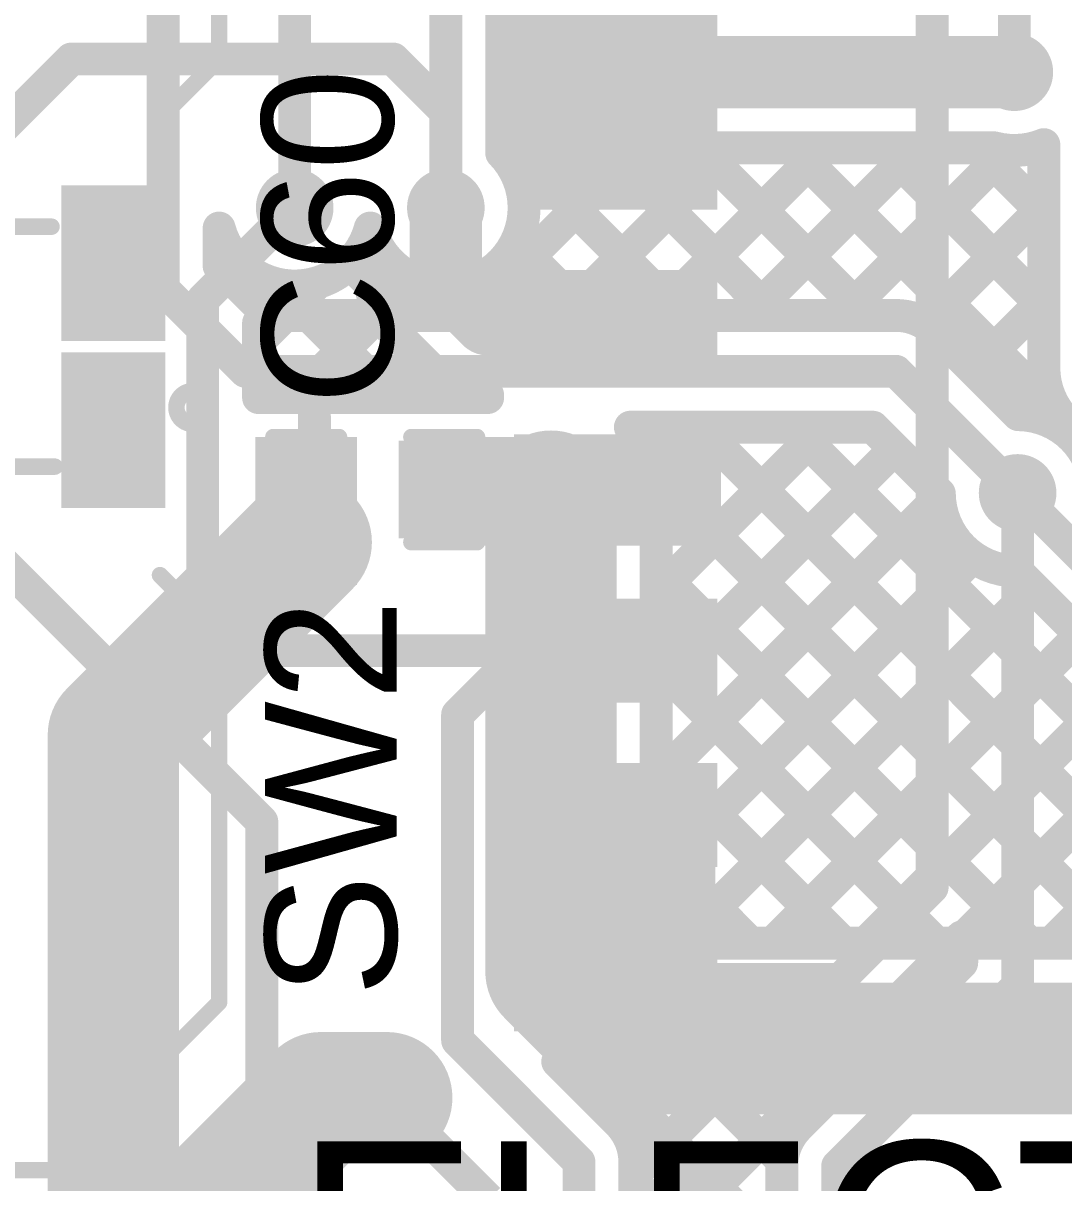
# Model space of a CAD drawing. Header units: millimetres. Extents: x -0.14 to 1.19, y -0.12 to 0.99.
# Drawn here: x 0.1604 to 0.4771, y 0.2721 to 0.6249 of the extents above; entities that cross this region are included whole.
import ezdxf

# ---------------------------------------------------------------- set-up
doc = ezdxf.new("R2010")
doc.units = ezdxf.units.MM
doc.header["$MEASUREMENT"] = 0
for name, color, linetype in [('BottomLayer', 5, 'Continuous'), ('TopLayer', 1, 'Continuous'), ('TopOverlay', 2, 'Continuous'), ('TopPaste', 8, 'Continuous'), ('TopSolder', 216, 'Continuous'), ('ViaHoleLayer', 16, 'Continuous')]:
    doc.layers.add(name, color=color, linetype=linetype)
doc.styles.add('Arial', font='', dxfattribs={"height": 0.2})
doc.styles.get('Arial').set_extended_font_data('Arial')

# ---------------------------------------------------------------- blocks, each defined once
blk = doc.blocks.new('TC_0522C_1_7_260G_2')
at = {"layer": 'TopLayer'}
for points in [[(-0.1378, 0.08465), (-0.09843, 0.08465), (-0.09843, 0.06102), (-0.1378, 0.06102)], [(0.09843, 0.08465), (0.1378, 0.08465), (0.1378, 0.06102), (0.09843, 0.06102)], [(-0.1378, -0.06102), (-0.09843, -0.06102), (-0.09843, -0.08465), (-0.1378, -0.08465)], [(0.09843, -0.06102), (0.1378, -0.06102), (0.1378, -0.08465), (0.09843, -0.08465)]]:
    blk.add_hatch(color=1, dxfattribs=at).paths.add_polyline_path(points)
at = {"layer": 'TopPaste'}
for points in [[(-0.1378, 0.08465), (-0.09843, 0.08465), (-0.09843, 0.06102), (-0.1378, 0.06102)], [(0.09843, 0.08465), (0.1378, 0.08465), (0.1378, 0.06102), (0.09843, 0.06102)], [(-0.1378, -0.06102), (-0.09843, -0.06102), (-0.09843, -0.08465), (-0.1378, -0.08465)], [(0.09843, -0.06102), (0.1378, -0.06102), (0.1378, -0.08465), (0.09843, -0.08465)]]:
    blk.add_hatch(color=8, dxfattribs=at).paths.add_polyline_path(points)
at = {"layer": 'TopSolder'}
for points in [[(-0.1418, 0.08865), (-0.09443, 0.08865), (-0.09443, 0.05702), (-0.1418, 0.05702)], [(0.09443, 0.08865), (0.1418, 0.08865), (0.1418, 0.05702), (0.09443, 0.05702)], [(-0.1418, -0.05702), (-0.09443, -0.05702), (-0.09443, -0.08865), (-0.1418, -0.08865)], [(0.09443, -0.05702), (0.1418, -0.05702), (0.1418, -0.08865), (0.09443, -0.08865)]]:
    blk.add_hatch(color=216, dxfattribs=at).paths.add_polyline_path(points)
at = {"layer": 'TopOverlay', "const_width": 0.005}
for points in [[(-0.056, 0.105), (-0.074, 0.087)], [(-0.056, 0.105), (0.056, 0.105)], [(0.056, 0.105), (0.074, 0.087)], [(-0.107, 0.055), (-0.107, -0.054)], [(0.107, 0.056), (0.107, -0.054)], [(-0.074, -0.087), (-0.056, -0.105)], [(0.074, -0.087), (0.056, -0.105)], [(-0.056, -0.105), (0.056, -0.105)]]:
    blk.add_lwpolyline(points, dxfattribs=at)
at = {"layer": 'TopOverlay'}
for points, const_width in [([(-0.05725, 0.105, 1), (-0.05475, 0.105, 1)], 0.0025), ([(-0.05725, 0.105, 1), (-0.05475, 0.105, 1)], 0.0025), ([(0.05475, 0.105, 1), (0.05725, 0.105, 1)], 0.0025), ([(0.05475, 0.105, 1), (0.05725, 0.105, 1)], 0.0025), ([(-0.12, 0.097, 1), (-0.13, 0.097, 1)], 0.005), ([(-0.13125, 0.097, 1), (-0.12875, 0.097, 1)], 0.0025), ([(-0.12125, 0.097, 1), (-0.11875, 0.097, 1)], 0.0025), ([(-0.07525, 0.087, 1), (-0.07275, 0.087, 1)], 0.0025), ([(0.07275, 0.087, 1), (0.07525, 0.087, 1)], 0.0025), ([(-0.10825, 0.055, 1), (-0.10575, 0.055, 1)], 0.0025), ([(0.10575, 0.056, 1), (0.10825, 0.056, 1)], 0.0025), ([(-0.10825, -0.054, 1), (-0.10575, -0.054, 1)], 0.0025), ([(0.10575, -0.054, 1), (0.10825, -0.054, 1)], 0.0025), ([(-0.07525, -0.087, 1), (-0.07275, -0.087, 1)], 0.0025), ([(0.07275, -0.087, 1), (0.07525, -0.087, 1)], 0.0025), ([(-0.05725, -0.105, 1), (-0.05475, -0.105, 1)], 0.0025), ([(-0.05725, -0.105, 1), (-0.05475, -0.105, 1)], 0.0025), ([(0.05475, -0.105, 1), (0.05725, -0.105, 1)], 0.0025), ([(0.05475, -0.105, 1), (0.05725, -0.105, 1)], 0.0025)]:
    blk.add_lwpolyline(points, format="xyb", close=True, dxfattribs=dict(at, const_width=const_width))
blk = doc.blocks.new('TC_0522C_1_7_260G_5')
at = {"layer": 'TopLayer'}
for points in [[(-0.1378, 0.08465), (-0.09843, 0.08465), (-0.09843, 0.06102), (-0.1378, 0.06102)], [(0.09843, 0.08465), (0.1378, 0.08465), (0.1378, 0.06102), (0.09843, 0.06102)], [(-0.1378, -0.06102), (-0.09843, -0.06102), (-0.09843, -0.08465), (-0.1378, -0.08465)], [(0.09843, -0.06102), (0.1378, -0.06102), (0.1378, -0.08465), (0.09843, -0.08465)]]:
    blk.add_hatch(color=1, dxfattribs=at).paths.add_polyline_path(points)
at = {"layer": 'TopPaste'}
for points in [[(-0.1378, 0.08465), (-0.09843, 0.08465), (-0.09843, 0.06102), (-0.1378, 0.06102)], [(0.09843, 0.08465), (0.1378, 0.08465), (0.1378, 0.06102), (0.09843, 0.06102)], [(-0.1378, -0.06102), (-0.09843, -0.06102), (-0.09843, -0.08465), (-0.1378, -0.08465)], [(0.09843, -0.06102), (0.1378, -0.06102), (0.1378, -0.08465), (0.09843, -0.08465)]]:
    blk.add_hatch(color=8, dxfattribs=at).paths.add_polyline_path(points)
at = {"layer": 'TopSolder'}
for points in [[(-0.1418, 0.08865), (-0.09443, 0.08865), (-0.09443, 0.05702), (-0.1418, 0.05702)], [(0.09443, 0.08865), (0.1418, 0.08865), (0.1418, 0.05702), (0.09443, 0.05702)], [(-0.1418, -0.05702), (-0.09443, -0.05702), (-0.09443, -0.08865), (-0.1418, -0.08865)], [(0.09443, -0.05702), (0.1418, -0.05702), (0.1418, -0.08865), (0.09443, -0.08865)]]:
    blk.add_hatch(color=216, dxfattribs=at).paths.add_polyline_path(points)
at = {"layer": 'TopOverlay', "const_width": 0.005}
for points in [[(-0.074, 0.087), (-0.056, 0.105)], [(0.056, 0.105), (-0.056, 0.105)], [(0.074, 0.087), (0.056, 0.105)], [(-0.107, -0.054), (-0.107, 0.055)], [(0.107, -0.054), (0.107, 0.056)], [(-0.056, -0.105), (-0.074, -0.087)], [(0.056, -0.105), (0.074, -0.087)], [(0.056, -0.105), (-0.056, -0.105)]]:
    blk.add_lwpolyline(points, dxfattribs=at)
at = {"layer": 'TopOverlay'}
for points, const_width in [([(-0.05725, 0.105, 1), (-0.05475, 0.105, 1)], 0.0025), ([(-0.05725, 0.105, 1), (-0.05475, 0.105, 1)], 0.0025), ([(0.05475, 0.105, 1), (0.05725, 0.105, 1)], 0.0025), ([(0.05475, 0.105, 1), (0.05725, 0.105, 1)], 0.0025), ([(-0.12, 0.097, 1), (-0.13, 0.097, 1)], 0.005), ([(-0.13125, 0.097, 1), (-0.12875, 0.097, 1)], 0.0025), ([(-0.12125, 0.097, 1), (-0.11875, 0.097, 1)], 0.0025), ([(-0.07525, 0.087, 1), (-0.07275, 0.087, 1)], 0.0025), ([(0.07275, 0.087, 1), (0.07525, 0.087, 1)], 0.0025), ([(-0.10825, 0.055, 1), (-0.10575, 0.055, 1)], 0.0025), ([(0.10575, 0.056, 1), (0.10825, 0.056, 1)], 0.0025), ([(-0.10825, -0.054, 1), (-0.10575, -0.054, 1)], 0.0025), ([(0.10575, -0.054, 1), (0.10825, -0.054, 1)], 0.0025), ([(-0.07525, -0.087, 1), (-0.07275, -0.087, 1)], 0.0025), ([(0.07275, -0.087, 1), (0.07525, -0.087, 1)], 0.0025), ([(-0.05725, -0.105, 1), (-0.05475, -0.105, 1)], 0.0025), ([(-0.05725, -0.105, 1), (-0.05475, -0.105, 1)], 0.0025), ([(0.05475, -0.105, 1), (0.05725, -0.105, 1)], 0.0025), ([(0.05475, -0.105, 1), (0.05725, -0.105, 1)], 0.0025)]:
    blk.add_lwpolyline(points, format="xyb", close=True, dxfattribs=dict(at, const_width=const_width))
blk = doc.blocks.new('SO_14_8')
at = {"layer": 'TopLayer'}
for points in [[(-0.13228, 0.16181), (-0.07835, 0.16181), (-0.07835, 0.13819), (-0.13228, 0.13819)], [(-0.13228, 0.11181), (-0.07835, 0.11181), (-0.07835, 0.08819), (-0.13228, 0.08819)], [(-0.13228, 0.06181), (-0.07835, 0.06181), (-0.07835, 0.03819), (-0.13228, 0.03819)], [(-0.13228, 0.01181), (-0.07835, 0.01181), (-0.07835, -0.01181), (-0.13228, -0.01181)], [(-0.13228, -0.03819), (-0.07835, -0.03819), (-0.07835, -0.06181), (-0.13228, -0.06181)], [(-0.13228, -0.08819), (-0.07835, -0.08819), (-0.07835, -0.11181), (-0.13228, -0.11181)], [(-0.13228, -0.13819), (-0.07835, -0.13819), (-0.07835, -0.16181), (-0.13228, -0.16181)]]:
    blk.add_hatch(color=1, dxfattribs=at).paths.add_polyline_path(points)
at = {"layer": 'TopPaste'}
for points in [[(-0.13228, 0.16181), (-0.07835, 0.16181), (-0.07835, 0.13819), (-0.13228, 0.13819)], [(-0.13228, 0.11181), (-0.07835, 0.11181), (-0.07835, 0.08819), (-0.13228, 0.08819)], [(-0.13228, 0.06181), (-0.07835, 0.06181), (-0.07835, 0.03819), (-0.13228, 0.03819)], [(-0.13228, 0.01181), (-0.07835, 0.01181), (-0.07835, -0.01181), (-0.13228, -0.01181)], [(-0.13228, -0.03819), (-0.07835, -0.03819), (-0.07835, -0.06181), (-0.13228, -0.06181)], [(-0.13228, -0.08819), (-0.07835, -0.08819), (-0.07835, -0.11181), (-0.13228, -0.11181)], [(-0.13228, -0.13819), (-0.07835, -0.13819), (-0.07835, -0.16181), (-0.13228, -0.16181)]]:
    blk.add_hatch(color=8, dxfattribs=at).paths.add_polyline_path(points)
at = {"layer": 'TopSolder'}
for points in [[(-0.13628, 0.16581), (-0.07435, 0.16581), (-0.07435, 0.13419), (-0.13628, 0.13419)], [(-0.13628, 0.11581), (-0.07435, 0.11581), (-0.07435, 0.08419), (-0.13628, 0.08419)], [(-0.13628, 0.06581), (-0.07435, 0.06581), (-0.07435, 0.03419), (-0.13628, 0.03419)], [(-0.13628, 0.01581), (-0.07435, 0.01581), (-0.07435, -0.01581), (-0.13628, -0.01581)], [(-0.13628, -0.03419), (-0.07435, -0.03419), (-0.07435, -0.06581), (-0.13628, -0.06581)], [(-0.13628, -0.08419), (-0.07435, -0.08419), (-0.07435, -0.11581), (-0.13628, -0.11581)], [(-0.13628, -0.13419), (-0.07435, -0.13419), (-0.07435, -0.16581), (-0.13628, -0.16581)]]:
    blk.add_hatch(color=216, dxfattribs=at).paths.add_polyline_path(points)
at = {"layer": 'TopOverlay', "const_width": 0.005}
blk.add_lwpolyline([(-0.071, -0.173), (0.071, -0.173)], dxfattribs=at)
at = {"layer": 'TopOverlay', "const_width": 0.0025}
blk.add_lwpolyline([(-0.07225, -0.173, 1), (-0.06975, -0.173, 1)], format="xyb", close=True, dxfattribs=at)
blk = doc.blocks.new('C___0402_25')
at = {"layer": 'TopLayer'}
for points in [[(-0.0275, -0.0125), (-0.0275, 0.0125), (-0.0095, 0.0125), (-0.0095, -0.0125)], [(0.0095, -0.0125), (0.0095, 0.0125), (0.0275, 0.0125), (0.0275, -0.0125)]]:
    blk.add_hatch(color=1, dxfattribs=at).paths.add_polyline_path(points)
at = {"layer": 'TopPaste'}
for points in [[(-0.0275, -0.0125), (-0.0275, 0.0125), (-0.0095, 0.0125), (-0.0095, -0.0125)], [(0.0095, -0.0125), (0.0095, 0.0125), (0.0275, 0.0125), (0.0275, -0.0125)]]:
    blk.add_hatch(color=8, dxfattribs=at).paths.add_polyline_path(points)
at = {"layer": 'TopSolder'}
for points in [[(-0.02986, -0.01486), (-0.02986, 0.01486), (-0.00714, 0.01486), (-0.00714, -0.01486)], [(0.00714, -0.01486), (0.00714, 0.01486), (0.02986, 0.01486), (0.02986, -0.01486)]]:
    blk.add_hatch(color=216, dxfattribs=at).paths.add_polyline_path(points)
at = {"layer": 'TopOverlay', "const_width": 0.005}
for points in [[(-0.011, 0.016), (-0.031, 0.016)], [(-0.031, 0.016), (-0.031, -0.016)], [(0.031, 0.016), (0.011, 0.016)], [(0.031, 0.016), (0.031, -0.016)], [(-0.011, -0.016), (-0.031, -0.016)], [(0.031, -0.016), (0.011, -0.016)]]:
    blk.add_lwpolyline(points, dxfattribs=at)
at = {"layer": 'TopOverlay', "const_width": 0.0025}
for points in [[(-0.03225, 0.016, 1), (-0.02975, 0.016, 1)], [(-0.03225, 0.016, 1), (-0.02975, 0.016, 1)], [(-0.01225, 0.016, 1), (-0.00975, 0.016, 1)], [(0.00975, 0.016, 1), (0.01225, 0.016, 1)], [(0.02975, 0.016, 1), (0.03225, 0.016, 1)], [(0.02975, 0.016, 1), (0.03225, 0.016, 1)], [(-0.03225, -0.016, 1), (-0.02975, -0.016, 1)], [(-0.03225, -0.016, 1), (-0.02975, -0.016, 1)], [(-0.01225, -0.016, 1), (-0.00975, -0.016, 1)], [(0.00975, -0.016, 1), (0.01225, -0.016, 1)], [(0.02975, -0.016, 1), (0.03225, -0.016, 1)], [(0.02975, -0.016, 1), (0.03225, -0.016, 1)]]:
    blk.add_lwpolyline(points, format="xyb", close=True, dxfattribs=at)

msp = doc.modelspace()

# ---------------------------------------------------------------- hatches: boundary and pattern name
at = {"layer": 'BottomLayer'}
h = msp.add_hatch(color=5, dxfattribs=at)
edge = h.paths.add_edge_path()
edge.add_arc((0.336, 0.61), 0.01181, 0, 360)
h = msp.add_hatch(color=5, dxfattribs=at)
edge = h.paths.add_edge_path()
edge.add_arc((0.462, 0.61), 0.01181, 0, 360)
h = msp.add_hatch(color=5, dxfattribs=at)
edge = h.paths.add_edge_path()
edge.add_arc((0.243, 0.56875), 0.01181, 0, 360)
h = msp.add_hatch(color=5, dxfattribs=at)
edge = h.paths.add_edge_path()
edge.add_arc((0.289, 0.56875), 0.01181, 0, 360)
h = msp.add_hatch(color=5, dxfattribs=at)
edge = h.paths.add_edge_path()
edge.add_arc((0.321, 0.481), 0.01181, 0, 360)
h = msp.add_hatch(color=5, dxfattribs=at)
edge = h.paths.add_edge_path()
edge.add_arc((0.463, 0.482), 0.01181, 0, 360)
h = msp.add_hatch(color=5, dxfattribs=at)
edge = h.paths.add_edge_path()
edge.add_arc((0.2465, 0.467), 0.01181, 0, 360)
h = msp.add_hatch(color=5, dxfattribs=at)
edge = h.paths.add_edge_path()
edge.add_arc((0.18783, 0.35917), 0.01181, 0, 360)
h = msp.add_hatch(color=5, dxfattribs=at)
edge = h.paths.add_edge_path()
edge.add_arc((0.271, 0.298), 0.01181, 0, 360)
at = {"layer": 'TopLayer'}
for points in [[(0.371, 0.649), (0.30868, 0.649), (0.30868, 0.571), (0.371, 0.571)], [(0.231, 0.454), (0.262, 0.454), (0.262, 0.499), (0.231, 0.499)], [(0.27669, 0.466), (0.37269, 0.466), (0.37269, 0.499), (0.27669, 0.499)], [(0.371, 0.399), (0.30868, 0.399), (0.30868, 0.321), (0.371, 0.321)]]:
    msp.add_hatch(color=1, dxfattribs=at).paths.add_polyline_path(points)
h = msp.add_hatch(color=1, dxfattribs=at)
edge = h.paths.add_edge_path()
edge.add_arc((0.336, 0.61), 0.01181, 0, 360)
h = msp.add_hatch(color=1, dxfattribs=at)
edge = h.paths.add_edge_path()
edge.add_arc((0.462, 0.61), 0.01181, 0, 360)
h = msp.add_hatch(color=1, dxfattribs=at)
edge = h.paths.add_edge_path()
edge.add_arc((0.243, 0.56875), 0.01181, 0, 360)
h = msp.add_hatch(color=1, dxfattribs=at)
edge = h.paths.add_edge_path()
edge.add_arc((0.289, 0.56875), 0.01181, 0, 360)
h = msp.add_hatch(color=1, dxfattribs=at)
edge = h.paths.add_edge_path()
edge.add_arc((0.321, 0.481), 0.01181, 0, 360)
h = msp.add_hatch(color=1, dxfattribs=at)
edge = h.paths.add_edge_path()
edge.add_arc((0.463, 0.482), 0.01181, 0, 360)
h = msp.add_hatch(color=1, dxfattribs=at)
edge = h.paths.add_edge_path()
edge.add_arc((0.2465, 0.467), 0.01181, 0, 360)
h = msp.add_hatch(color=1, dxfattribs=at)
edge = h.paths.add_edge_path()
edge.add_arc((0.18783, 0.35917), 0.01181, 0, 360)
h = msp.add_hatch(color=1, dxfattribs=at)
edge = h.paths.add_edge_path()
edge.add_arc((0.271, 0.298), 0.01181, 0, 360)
at = {"layer": 'ViaHoleLayer'}
h = msp.add_hatch(color=16, dxfattribs=at)
edge = h.paths.add_edge_path()
edge.add_arc((0.336, 0.61), 0.00591, 0, 360)
h = msp.add_hatch(color=16, dxfattribs=at)
edge = h.paths.add_edge_path()
edge.add_arc((0.462, 0.61), 0.00591, 0, 360)
h = msp.add_hatch(color=16, dxfattribs=at)
edge = h.paths.add_edge_path()
edge.add_arc((0.243, 0.56875), 0.00591, 0, 360)
h = msp.add_hatch(color=16, dxfattribs=at)
edge = h.paths.add_edge_path()
edge.add_arc((0.289, 0.56875), 0.00591, 0, 360)
h = msp.add_hatch(color=16, dxfattribs=at)
edge = h.paths.add_edge_path()
edge.add_arc((0.321, 0.481), 0.00591, 0, 360)
h = msp.add_hatch(color=16, dxfattribs=at)
edge = h.paths.add_edge_path()
edge.add_arc((0.463, 0.482), 0.00591, 0, 360)
h = msp.add_hatch(color=16, dxfattribs=at)
edge = h.paths.add_edge_path()
edge.add_arc((0.2465, 0.467), 0.00591, 0, 360)
h = msp.add_hatch(color=16, dxfattribs=at)
edge = h.paths.add_edge_path()
edge.add_arc((0.18783, 0.35917), 0.00591, 0, 360)
h = msp.add_hatch(color=16, dxfattribs=at)
edge = h.paths.add_edge_path()
edge.add_arc((0.271, 0.298), 0.00591, 0, 360)

# ---------------------------------------------------------------- linework, layer by layer
at = {"layer": 'BottomLayer'}
for points, const_width in [([(0.289, 0.56875), (0.289, 0.846)], 0.01), ([(0.203, 0.544), (0.203, 0.837)], 0.01), ([(0.243, 0.56875), (0.243, 0.837)], 0.01), ([(0.306, 0.58542), (0.306, 0.67428)], 0.01), ([(0.306, 0.61876), (0.31232, 0.61245)], 0.01), ([(0.336, 0.61), (0.462, 0.61)], 0.022), ([(0.306, 0.60203), (0.31225, 0.60828)], 0.01), ([(0.306, 0.59048), (0.36048, 0.536)], 0.01), ([(0.31073, 0.57848), (0.32258, 0.59033)], 0.01), ([(0.471, 0.52), (0.471, 0.58796)], 0.01), ([(0.29654, 0.536), (0.34754, 0.587)], 0.01), ([(0.32482, 0.536), (0.37582, 0.587)], 0.01), ([(0.33845, 0.58632), (0.38876, 0.536)], 0.01), ([(0.34216, 0.587), (0.45584, 0.587)], 0.01), ([(0.35311, 0.536), (0.40411, 0.587)], 0.01), ([(0.36605, 0.587), (0.41705, 0.536)], 0.01), ([(0.38139, 0.536), (0.43239, 0.587)], 0.01), ([(0.39433, 0.587), (0.588, 0.39333)], 0.01), ([(0.40968, 0.536), (0.45995, 0.58628)], 0.01), ([(0.42262, 0.587), (0.471, 0.53862)], 0.01), ([(0.4509, 0.587), (0.471, 0.5669)], 0.01), ([(0.43523, 0.53327), (0.471, 0.56904)], 0.01), ([(0.22, 0.55104), (0.22, 0.56259)], 0.01), ([(0.31023, 0.55797), (0.3322, 0.536)], 0.01), ([(0.22, 0.55104), (0.23504, 0.536)], 0.01), ([(0.22336, 0.54768), (0.2269, 0.55121)], 0.01), ([(0.25978, 0.55185), (0.27563, 0.536)], 0.01), ([(0.23784, 0.5455), (0.24734, 0.536)], 0.01), ([(0.23997, 0.536), (0.24994, 0.54597)], 0.01), ([(0.26825, 0.536), (0.27927, 0.54702)], 0.01), ([(0.29436, 0.54555), (0.30391, 0.536)], 0.01), ([(0.203, 0.544), (0.228, 0.519)], 0.01), ([(0.44964, 0.5194), (0.471, 0.54076)], 0.01), ([(0.23504, 0.536), (0.426, 0.536)], 0.01), ([(0.43804, 0.531), (0.46323, 0.50581)], 0.01), ([(0.228, 0.519), (0.426, 0.519)], 0.01), ([(0.426, 0.519), (0.463, 0.482)], 0.01), ([(0.4643, 0.50578), (0.47196, 0.51343)], 0.01), ([(0.47774, 0.50374), (0.51274, 0.46874)], 0.01), ([(0.34515, 0.502), (0.41896, 0.502)], 0.01), ([(0.353, 0.45104), (0.40396, 0.502)], 0.01), ([(0.353, 0.47932), (0.37568, 0.502)], 0.01), ([(0.3662, 0.502), (0.5232, 0.345)], 0.01), ([(0.39448, 0.502), (0.55148, 0.345)], 0.01), ([(0.41896, 0.502), (0.43919, 0.48177)], 0.01), ([(0.321, 0.33643), (0.321, 0.481)], 0.04), ([(0.353, 0.42276), (0.4256, 0.49536)], 0.01), ([(0.35231, 0.4876), (0.49491, 0.345)], 0.01), ([(0.18783, 0.40833), (0.2465, 0.467)], 0.04), ([(0.463, 0.482), (0.511, 0.434)], 0.01), ([(0.353, 0.34969), (0.353, 0.481)], 0.01), ([(0.353, 0.39447), (0.43922, 0.4807)], 0.01), ([(0.353, 0.36619), (0.44932, 0.46251)], 0.01), ([(0.353, 0.45863), (0.46663, 0.345)], 0.01), ([(0.46277, 0.45819), (0.48719, 0.43377)], 0.01), ([(0.47323, 0.345), (0.588, 0.45977)], 0.01), ([(0.3601, 0.345), (0.46803, 0.45293)], 0.01), ([(0.3601, 0.345), (0.46803, 0.45293)], 0.01), ([(0.38838, 0.345), (0.48217, 0.43879)], 0.01), ([(0.353, 0.43034), (0.43834, 0.345)], 0.01), ([(0.18783, 0.35917), (0.18783, 0.40833)], 0.04), ([(0.41667, 0.345), (0.49171, 0.42004)], 0.01), ([(0.44495, 0.345), (0.51015, 0.4102)], 0.01), ([(0.353, 0.40206), (0.41006, 0.345)], 0.01), ([(0.353, 0.37377), (0.38177, 0.345)], 0.01), ([(0.321, 0.33643), (0.34443, 0.313)], 0.04), ([(0.353, 0.34969), (0.35769, 0.345)], 0.01), ([(0.35769, 0.345), (0.61421, 0.345)], 0.01), ([(0.34443, 0.313), (0.88857, 0.313)], 0.04), ([(0.169, 0.216), (0.251, 0.298)], 0.04), ([(0.251, 0.298), (0.271, 0.298)], 0.04)]:
    msp.add_lwpolyline(points, dxfattribs=dict(at, const_width=const_width))
at = {"layer": 'BottomLayer', "const_width": 0.01}
for points in [[(0.34216, 0.587, -1.303151), (0.34216, 0.633)], [(0.471, 0.58796, -0.16378), (0.45584, 0.587)], [(0.306, 0.58542, -0.196384), (0.31281, 0.56875)], [(0.31281, 0.56875, -0.877001), (0.266, 0.56259)], [(0.266, 0.56259, -0.767371), (0.22, 0.56259)], [(0.426, 0.536, -0.198912), (0.43802, 0.53102)], [(0.426, 0.536, -0.199327), (0.43804, 0.531)], [(0.47774, 0.50374, -0.198912), (0.471, 0.52)], [(0.47774, 0.50374, -0.198912), (0.471, 0.52)], [(0.46323, 0.50581, -0.408524), (0.48681, 0.48223)], [(0.34515, 0.502, -0.180895), (0.353, 0.481)], [(0.46277, 0.45819, -0.408524), (0.43919, 0.48177)]]:
    msp.add_lwpolyline(points, format="xyb", dxfattribs=at)
at = {"layer": 'BottomLayer'}
for points, const_width in [([(0.3035, 0.61876, 1), (0.3085, 0.61876, 1)], 0.005), ([(0.3305, 0.61, 1), (0.3415, 0.61, 1)], 0.011), ([(0.4565, 0.61, 1), (0.4675, 0.61, 1)], 0.011), ([(0.30982, 0.61245, 1), (0.31482, 0.61245, 1)], 0.005), ([(0.30975, 0.60828, 1), (0.31475, 0.60828, 1)], 0.005), ([(0.3035, 0.60203, 1), (0.3085, 0.60203, 1)], 0.005), ([(0.3035, 0.59048, 1), (0.3085, 0.59048, 1)], 0.005), ([(0.32008, 0.59033, 1), (0.32508, 0.59033, 1)], 0.005), ([(0.4685, 0.58796, 1), (0.4735, 0.58796, 1)], 0.005), ([(0.4685, 0.58796, 1), (0.4735, 0.58796, 1)], 0.005), ([(0.3035, 0.58542, 1), (0.3085, 0.58542, 1)], 0.005), ([(0.3035, 0.58542, 1), (0.3085, 0.58542, 1)], 0.005), ([(0.33595, 0.58632, 1), (0.34095, 0.58632, 1)], 0.005), ([(0.33966, 0.587, 1), (0.34466, 0.587, 1)], 0.005), ([(0.33966, 0.587, 1), (0.34466, 0.587, 1)], 0.005), ([(0.34504, 0.587, 1), (0.35004, 0.587, 1)], 0.005), ([(0.36355, 0.587, 1), (0.36855, 0.587, 1)], 0.005), ([(0.37332, 0.587, 1), (0.37832, 0.587, 1)], 0.005), ([(0.39183, 0.587, 1), (0.39683, 0.587, 1)], 0.005), ([(0.40161, 0.587, 1), (0.40661, 0.587, 1)], 0.005), ([(0.42012, 0.587, 1), (0.42512, 0.587, 1)], 0.005), ([(0.42989, 0.587, 1), (0.43489, 0.587, 1)], 0.005), ([(0.4484, 0.587, 1), (0.4534, 0.587, 1)], 0.005), ([(0.45334, 0.587, 1), (0.45834, 0.587, 1)], 0.005), ([(0.45334, 0.587, 1), (0.45834, 0.587, 1)], 0.005), ([(0.45745, 0.58628, 1), (0.46245, 0.58628, 1)], 0.005), ([(0.30823, 0.57848, 1), (0.31323, 0.57848, 1)], 0.005), ([(0.2405, 0.56875, 1), (0.2455, 0.56875, 1)], 0.005), ([(0.2865, 0.56875, 1), (0.2915, 0.56875, 1)], 0.005), ([(0.31031, 0.56875, 1), (0.31531, 0.56875, 1)], 0.005), ([(0.31031, 0.56875, 1), (0.31531, 0.56875, 1)], 0.005), ([(0.4685, 0.56904, 1), (0.4735, 0.56904, 1)], 0.005), ([(0.4685, 0.5669, 1), (0.4735, 0.5669, 1)], 0.005), ([(0.2175, 0.56259, 1), (0.2225, 0.56259, 1)], 0.005), ([(0.2175, 0.56259, 1), (0.2225, 0.56259, 1)], 0.005), ([(0.2635, 0.56259, 1), (0.2685, 0.56259, 1)], 0.005), ([(0.2635, 0.56259, 1), (0.2685, 0.56259, 1)], 0.005), ([(0.30773, 0.55797, 1), (0.31273, 0.55797, 1)], 0.005), ([(0.2175, 0.55104, 1), (0.2225, 0.55104, 1)], 0.005), ([(0.2175, 0.55104, 1), (0.2225, 0.55104, 1)], 0.005), ([(0.2244, 0.55121, 1), (0.2294, 0.55121, 1)], 0.005), ([(0.25728, 0.55185, 1), (0.26228, 0.55185, 1)], 0.005), ([(0.22086, 0.54768, 1), (0.22586, 0.54768, 1)], 0.005), ([(0.23534, 0.5455, 1), (0.24034, 0.5455, 1)], 0.005), ([(0.24744, 0.54597, 1), (0.25244, 0.54597, 1)], 0.005), ([(0.27677, 0.54702, 1), (0.28177, 0.54702, 1)], 0.005), ([(0.29186, 0.54555, 1), (0.29686, 0.54555, 1)], 0.005), ([(0.2005, 0.544, 1), (0.2055, 0.544, 1)], 0.005), ([(0.2005, 0.544, 1), (0.2055, 0.544, 1)], 0.005), ([(0.4685, 0.54076, 1), (0.4735, 0.54076, 1)], 0.005), ([(0.4685, 0.53862, 1), (0.4735, 0.53862, 1)], 0.005), ([(0.23254, 0.536, 1), (0.23754, 0.536, 1)], 0.005), ([(0.23254, 0.536, 1), (0.23754, 0.536, 1)], 0.005), ([(0.23747, 0.536, 1), (0.24247, 0.536, 1)], 0.005), ([(0.24484, 0.536, 1), (0.24984, 0.536, 1)], 0.005), ([(0.26575, 0.536, 1), (0.27075, 0.536, 1)], 0.005), ([(0.27313, 0.536, 1), (0.27813, 0.536, 1)], 0.005), ([(0.29404, 0.536, 1), (0.29904, 0.536, 1)], 0.005), ([(0.30141, 0.536, 1), (0.30641, 0.536, 1)], 0.005), ([(0.32232, 0.536, 1), (0.32732, 0.536, 1)], 0.005), ([(0.3297, 0.536, 1), (0.3347, 0.536, 1)], 0.005), ([(0.35061, 0.536, 1), (0.35561, 0.536, 1)], 0.005), ([(0.35798, 0.536, 1), (0.36298, 0.536, 1)], 0.005), ([(0.37889, 0.536, 1), (0.38389, 0.536, 1)], 0.005), ([(0.38626, 0.536, 1), (0.39126, 0.536, 1)], 0.005), ([(0.40718, 0.536, 1), (0.41218, 0.536, 1)], 0.005), ([(0.41455, 0.536, 1), (0.41955, 0.536, 1)], 0.005), ([(0.4235, 0.536, 1), (0.4285, 0.536, 1)], 0.005), ([(0.4235, 0.536, 1), (0.4285, 0.536, 1)], 0.005), ([(0.4235, 0.536, 1), (0.4285, 0.536, 1)], 0.005), ([(0.43273, 0.53327, 1), (0.43773, 0.53327, 1)], 0.005), ([(0.43552, 0.53102, 1), (0.44052, 0.53102, 1)], 0.005), ([(0.43554, 0.531, 1), (0.44054, 0.531, 1)], 0.005), ([(0.43554, 0.531, 1), (0.44054, 0.531, 1)], 0.005), ([(0.2255, 0.519, 1), (0.2305, 0.519, 1)], 0.005), ([(0.2255, 0.519, 1), (0.2305, 0.519, 1)], 0.005), ([(0.4235, 0.519, 1), (0.4285, 0.519, 1)], 0.005), ([(0.4235, 0.519, 1), (0.4285, 0.519, 1)], 0.005), ([(0.44714, 0.5194, 1), (0.45214, 0.5194, 1)], 0.005), ([(0.4685, 0.52, 1), (0.4735, 0.52, 1)], 0.005), ([(0.4685, 0.52, 1), (0.4735, 0.52, 1)], 0.005), ([(0.4685, 0.52, 1), (0.4735, 0.52, 1)], 0.005), ([(0.46946, 0.51343, 1), (0.47446, 0.51343, 1)], 0.005), ([(0.46073, 0.50581, 1), (0.46573, 0.50581, 1)], 0.005), ([(0.46073, 0.50581, 1), (0.46573, 0.50581, 1)], 0.005), ([(0.4618, 0.50578, 1), (0.4668, 0.50578, 1)], 0.005), ([(0.47524, 0.50374, 1), (0.48024, 0.50374, 1)], 0.005), ([(0.47524, 0.50374, 1), (0.48024, 0.50374, 1)], 0.005), ([(0.47524, 0.50374, 1), (0.48024, 0.50374, 1)], 0.005), ([(0.34265, 0.502, 1), (0.34765, 0.502, 1)], 0.005), ([(0.34265, 0.502, 1), (0.34765, 0.502, 1)], 0.005), ([(0.3637, 0.502, 1), (0.3687, 0.502, 1)], 0.005), ([(0.37318, 0.502, 1), (0.37818, 0.502, 1)], 0.005), ([(0.39198, 0.502, 1), (0.39698, 0.502, 1)], 0.005), ([(0.40146, 0.502, 1), (0.40646, 0.502, 1)], 0.005), ([(0.41646, 0.502, 1), (0.42146, 0.502, 1)], 0.005), ([(0.41646, 0.502, 1), (0.42146, 0.502, 1)], 0.005), ([(0.311, 0.481, 1), (0.331, 0.481, 1)], 0.02), ([(0.4231, 0.49536, 1), (0.4281, 0.49536, 1)], 0.005), ([(0.34981, 0.4876, 1), (0.35481, 0.4876, 1)], 0.005), ([(0.2365, 0.467, 1), (0.2565, 0.467, 1)], 0.02), ([(0.4605, 0.482, 1), (0.4655, 0.482, 1)], 0.005), ([(0.4605, 0.482, 1), (0.4655, 0.482, 1)], 0.005), ([(0.3505, 0.481, 1), (0.3555, 0.481, 1)], 0.005), ([(0.3505, 0.481, 1), (0.3555, 0.481, 1)], 0.005), ([(0.3505, 0.47932, 1), (0.3555, 0.47932, 1)], 0.005), ([(0.43669, 0.48177, 1), (0.44169, 0.48177, 1)], 0.005), ([(0.43669, 0.48177, 1), (0.44169, 0.48177, 1)], 0.005), ([(0.43672, 0.4807, 1), (0.44172, 0.4807, 1)], 0.005), ([(0.44682, 0.46251, 1), (0.45182, 0.46251, 1)], 0.005), ([(0.3505, 0.45863, 1), (0.3555, 0.45863, 1)], 0.005), ([(0.46027, 0.45819, 1), (0.46527, 0.45819, 1)], 0.005), ([(0.46027, 0.45819, 1), (0.46527, 0.45819, 1)], 0.005), ([(0.3505, 0.45104, 1), (0.3555, 0.45104, 1)], 0.005), ([(0.46553, 0.45293, 1), (0.47053, 0.45293, 1)], 0.005), ([(0.46553, 0.45293, 1), (0.47053, 0.45293, 1)], 0.005), ([(0.3505, 0.43034, 1), (0.3555, 0.43034, 1)], 0.005), ([(0.17783, 0.40833, 1), (0.19783, 0.40833, 1)], 0.02), ([(0.17783, 0.40833, 1), (0.19783, 0.40833, 1)], 0.02), ([(0.3505, 0.42276, 1), (0.3555, 0.42276, 1)], 0.005), ([(0.3505, 0.40206, 1), (0.3555, 0.40206, 1)], 0.005), ([(0.3505, 0.39447, 1), (0.3555, 0.39447, 1)], 0.005), ([(0.17783, 0.35917, 1), (0.19783, 0.35917, 1)], 0.02), ([(0.3505, 0.37377, 1), (0.3555, 0.37377, 1)], 0.005), ([(0.3505, 0.36619, 1), (0.3555, 0.36619, 1)], 0.005), ([(0.311, 0.33643, 1), (0.331, 0.33643, 1)], 0.02), ([(0.311, 0.33643, 1), (0.331, 0.33643, 1)], 0.02), ([(0.3505, 0.34969, 1), (0.3555, 0.34969, 1)], 0.005), ([(0.3505, 0.34969, 1), (0.3555, 0.34969, 1)], 0.005), ([(0.35519, 0.345, 1), (0.36019, 0.345, 1)], 0.005), ([(0.35519, 0.345, 1), (0.36019, 0.345, 1)], 0.005), ([(0.3576, 0.345, 1), (0.3626, 0.345, 1)], 0.005), ([(0.3576, 0.345, 1), (0.3626, 0.345, 1)], 0.005), ([(0.37927, 0.345, 1), (0.38427, 0.345, 1)], 0.005), ([(0.38588, 0.345, 1), (0.39088, 0.345, 1)], 0.005), ([(0.40756, 0.345, 1), (0.41256, 0.345, 1)], 0.005), ([(0.41417, 0.345, 1), (0.41917, 0.345, 1)], 0.005), ([(0.43584, 0.345, 1), (0.44084, 0.345, 1)], 0.005), ([(0.44245, 0.345, 1), (0.44745, 0.345, 1)], 0.005), ([(0.46413, 0.345, 1), (0.46913, 0.345, 1)], 0.005), ([(0.47073, 0.345, 1), (0.47573, 0.345, 1)], 0.005), ([(0.33443, 0.313, 1), (0.35443, 0.313, 1)], 0.02), ([(0.33443, 0.313, 1), (0.35443, 0.313, 1)], 0.02), ([(0.241, 0.298, 1), (0.261, 0.298, 1)], 0.02), ([(0.241, 0.298, 1), (0.261, 0.298, 1)], 0.02), ([(0.261, 0.298, 1), (0.281, 0.298, 1)], 0.02)]:
    msp.add_lwpolyline(points, format="xyb", close=True, dxfattribs=dict(at, const_width=const_width))
at = {"layer": 'TopLayer'}
for points, const_width in [([(0.437, 0.362), (0.437, 0.652)], 0.01), ([(0.462, 0.61), (0.462, 0.647)], 0.01), ([(0.145, 0.584), (0.175, 0.614)], 0.01), ([(0.175, 0.614), (0.273, 0.614)], 0.01), ([(0.273, 0.614), (0.289, 0.598)], 0.01), ([(0.289, 0.56875), (0.289, 0.598)], 0.01), ([(0.289, 0.5477), (0.289, 0.56875)], 0.022), ([(0.215, 0.54075), (0.243, 0.56875)], 0.01), ([(0.266, 0.5477), (0.266, 0.56259)], 0.01), ([(0.289, 0.5477), (0.30189, 0.53481)], 0.022), ([(0.25978, 0.55185), (0.2661, 0.54552)], 0.01), ([(0.232, 0.52803), (0.24994, 0.54597)], 0.01), ([(0.232, 0.53371), (0.24323, 0.54494)], 0.01), ([(0.24082, 0.54252), (0.27234, 0.511)], 0.01), ([(0.215, 0.447), (0.215, 0.54075)], 0.01), ([(0.30189, 0.53481), (0.33987, 0.53481)], 0.022), ([(0.33987, 0.53481), (0.34069, 0.534)], 0.022), ([(0.24325, 0.511), (0.26885, 0.5366)], 0.01), ([(0.232, 0.511), (0.232, 0.53371)], 0.01), ([(0.27274, 0.53143), (0.28562, 0.51855)], 0.01), ([(0.232, 0.52306), (0.24406, 0.511)], 0.01), ([(0.27154, 0.511), (0.28235, 0.52182)], 0.01), ([(0.232, 0.511), (0.26469, 0.511)], 0.01), ([(0.26469, 0.511), (0.274, 0.511)], 0.01), ([(0.26469, 0.511), (0.274, 0.511)], 0.01), ([(0.274, 0.511), (0.30172, 0.511)], 0.01), ([(0.249, 0.483), (0.249, 0.5055)], 0.01), ([(0.463, 0.332), (0.463, 0.482)], 0.01), ([(0.145, 0.47), (0.233, 0.382)], 0.01), ([(0.215, 0.447), (0.228, 0.434)], 0.01), ([(0.228, 0.434), (0.34069, 0.434)], 0.01), ([(0.29257, 0.41457), (0.311, 0.433)], 0.01), ([(0.29257, 0.31543), (0.29257, 0.41457)], 0.01), ([(0.233, 0.248), (0.233, 0.382)], 0.01), ([(0.18783, 0.26489), (0.18783, 0.35917)], 0.04), ([(0.409, 0.334), (0.437, 0.362)], 0.01), ([(0.36892, 0.26897), (0.446, 0.34605)], 0.01), ([(0.42104, 0.322), (0.446, 0.34696)], 0.01), ([(0.446, 0.33904), (0.446, 0.34696)], 0.01), ([(0.44119, 0.34215), (0.44515, 0.33819)], 0.01), ([(0.39625, 0.28929), (0.446, 0.33904)], 0.01), ([(0.34069, 0.334), (0.409, 0.334)], 0.01), ([(0.40825, 0.27725), (0.463, 0.332)], 0.01), ([(0.42705, 0.32801), (0.43101, 0.32405)], 0.01), ([(0.383, 0.317), (0.409, 0.317)], 0.01), ([(0.383, 0.31133), (0.38867, 0.317)], 0.01), ([(0.383, 0.309), (0.383, 0.317)], 0.01), ([(0.40976, 0.31702), (0.41687, 0.30991)], 0.01), ([(0.29257, 0.31543), (0.32951, 0.27849)], 0.01), ([(0.383, 0.31549), (0.40272, 0.29577)], 0.01), ([(0.32304, 0.309), (0.383, 0.309)], 0.01), ([(0.32304, 0.309), (0.34151, 0.29053)], 0.01), ([(0.33292, 0.309), (0.39125, 0.25067)], 0.01), ([(0.33771, 0.29433), (0.35238, 0.309)], 0.01), ([(0.34651, 0.27485), (0.38067, 0.309)], 0.01), ([(0.36121, 0.309), (0.39133, 0.27888)], 0.01), ([(0.38067, 0.309), (0.383, 0.31133)], 0.01), ([(0.271, 0.298), (0.302, 0.267)], 0.01), ([(0.18783, 0.098), (0.18783, 0.26489)], 0.04), ([(0.32951, 0.19443), (0.32951, 0.27849)], 0.01), ([(0.34651, 0.26427), (0.34651, 0.27849)], 0.01), ([(0.39125, 0.23306), (0.39125, 0.27725)], 0.01), ([(0.40825, 0.19443), (0.40825, 0.27725)], 0.01)]:
    msp.add_lwpolyline(points, dxfattribs=dict(at, const_width=const_width))
for points, const_width in [([(0.1725, 0.614, 1), (0.1775, 0.614, 1)], 0.005), ([(0.1725, 0.614, 1), (0.1775, 0.614, 1)], 0.005), ([(0.2705, 0.614, 1), (0.2755, 0.614, 1)], 0.005), ([(0.2705, 0.614, 1), (0.2755, 0.614, 1)], 0.005), ([(0.4595, 0.61, 1), (0.4645, 0.61, 1)], 0.005), ([(0.2865, 0.598, 1), (0.2915, 0.598, 1)], 0.005), ([(0.2865, 0.598, 1), (0.2915, 0.598, 1)], 0.005), ([(0.2835, 0.56875, 1), (0.2945, 0.56875, 1)], 0.011), ([(0.2405, 0.56875, 1), (0.2455, 0.56875, 1)], 0.005), ([(0.2865, 0.56875, 1), (0.2915, 0.56875, 1)], 0.005), ([(0.2635, 0.56259, 1), (0.2685, 0.56259, 1)], 0.005), ([(0.2635, 0.56259, 1), (0.2685, 0.56259, 1)], 0.005), ([(0.2835, 0.5477, 1), (0.2945, 0.5477, 1)], 0.011), ([(0.2835, 0.5477, 1), (0.2945, 0.5477, 1)], 0.011), ([(0.25728, 0.55185, 1), (0.26228, 0.55185, 1)], 0.005), ([(0.24744, 0.54597, 1), (0.25244, 0.54597, 1)], 0.005), ([(0.2635, 0.5477, 1), (0.2685, 0.5477, 1)], 0.005), ([(0.2635, 0.5477, 1), (0.2685, 0.5477, 1)], 0.005), ([(0.2635, 0.5477, 1), (0.2685, 0.5477, 1)], 0.005), ([(0.2636, 0.54552, 1), (0.2686, 0.54552, 1)], 0.005), ([(0.23832, 0.54252, 1), (0.24332, 0.54252, 1)], 0.005), ([(0.24073, 0.54494, 1), (0.24573, 0.54494, 1)], 0.005), ([(0.24073, 0.54494, 1), (0.24573, 0.54494, 1)], 0.005), ([(0.2125, 0.54075, 1), (0.2175, 0.54075, 1)], 0.005), ([(0.2125, 0.54075, 1), (0.2175, 0.54075, 1)], 0.005), ([(0.29639, 0.53481, 1), (0.30739, 0.53481, 1)], 0.011), ([(0.29639, 0.53481, 1), (0.30739, 0.53481, 1)], 0.011), ([(0.33437, 0.53481, 1), (0.34537, 0.53481, 1)], 0.011), ([(0.33437, 0.53481, 1), (0.34537, 0.53481, 1)], 0.011), ([(0.33519, 0.534, 1), (0.34619, 0.534, 1)], 0.011), ([(0.26635, 0.5366, 1), (0.27135, 0.5366, 1)], 0.005), ([(0.2295, 0.53371, 1), (0.2345, 0.53371, 1)], 0.005), ([(0.2295, 0.53371, 1), (0.2345, 0.53371, 1)], 0.005), ([(0.27024, 0.53143, 1), (0.27524, 0.53143, 1)], 0.005), ([(0.27024, 0.53143, 1), (0.27524, 0.53143, 1)], 0.005), ([(0.27024, 0.53143, 1), (0.27524, 0.53143, 1)], 0.005), ([(0.2295, 0.52803, 1), (0.2345, 0.52803, 1)], 0.005), ([(0.2295, 0.52306, 1), (0.2345, 0.52306, 1)], 0.005), ([(0.27985, 0.52182, 1), (0.28485, 0.52182, 1)], 0.005), ([(0.28312, 0.51855, 1), (0.28812, 0.51855, 1)], 0.005), ([(0.28312, 0.51855, 1), (0.28812, 0.51855, 1)], 0.005), ([(0.28312, 0.51855, 1), (0.28812, 0.51855, 1)], 0.005), ([(0.2295, 0.511, 1), (0.2345, 0.511, 1)], 0.005), ([(0.2295, 0.511, 1), (0.2345, 0.511, 1)], 0.005), ([(0.24075, 0.511, 1), (0.24575, 0.511, 1)], 0.005), ([(0.24156, 0.511, 1), (0.24656, 0.511, 1)], 0.005), ([(0.26219, 0.511, 1), (0.26719, 0.511, 1)], 0.005), ([(0.26219, 0.511, 1), (0.26719, 0.511, 1)], 0.005), ([(0.26219, 0.511, 1), (0.26719, 0.511, 1)], 0.005), ([(0.26904, 0.511, 1), (0.27404, 0.511, 1)], 0.005), ([(0.26984, 0.511, 1), (0.27484, 0.511, 1)], 0.005), ([(0.2715, 0.511, 1), (0.2765, 0.511, 1)], 0.005), ([(0.2715, 0.511, 1), (0.2765, 0.511, 1)], 0.005), ([(0.2715, 0.511, 1), (0.2765, 0.511, 1)], 0.005), ([(0.29922, 0.51181, 1), (0.30422, 0.51181, 1)], 0.005), ([(0.29922, 0.51181, 1), (0.30422, 0.51181, 1)], 0.005), ([(0.29922, 0.511, 1), (0.30422, 0.511, 1)], 0.005), ([(0.2465, 0.5055, 1), (0.2515, 0.5055, 1)], 0.005), ([(0.2465, 0.483, 1), (0.2515, 0.483, 1)], 0.005), ([(0.4605, 0.482, 1), (0.4655, 0.482, 1)], 0.005), ([(0.2125, 0.447, 1), (0.2175, 0.447, 1)], 0.005), ([(0.2125, 0.447, 1), (0.2175, 0.447, 1)], 0.005), ([(0.2255, 0.434, 1), (0.2305, 0.434, 1)], 0.005), ([(0.2255, 0.434, 1), (0.2305, 0.434, 1)], 0.005), ([(0.3085, 0.433, 1), (0.3135, 0.433, 1)], 0.005), ([(0.33819, 0.434, 1), (0.34319, 0.434, 1)], 0.005), ([(0.29007, 0.41457, 1), (0.29507, 0.41457, 1)], 0.005), ([(0.29007, 0.41457, 1), (0.29507, 0.41457, 1)], 0.005), ([(0.2305, 0.382, 1), (0.2355, 0.382, 1)], 0.005), ([(0.2305, 0.382, 1), (0.2355, 0.382, 1)], 0.005), ([(0.17783, 0.35917, 1), (0.19783, 0.35917, 1)], 0.02), ([(0.4345, 0.362, 1), (0.4395, 0.362, 1)], 0.005), ([(0.4345, 0.362, 1), (0.4395, 0.362, 1)], 0.005), ([(0.4435, 0.34696, 1), (0.4485, 0.34696, 1)], 0.005), ([(0.4435, 0.34696, 1), (0.4485, 0.34696, 1)], 0.005), ([(0.4435, 0.34605, 1), (0.4485, 0.34605, 1)], 0.005), ([(0.43869, 0.34215, 1), (0.44369, 0.34215, 1)], 0.005), ([(0.44265, 0.33819, 1), (0.44765, 0.33819, 1)], 0.005), ([(0.4435, 0.33904, 1), (0.4485, 0.33904, 1)], 0.005), ([(0.4435, 0.33904, 1), (0.4485, 0.33904, 1)], 0.005), ([(0.33819, 0.334, 1), (0.34319, 0.334, 1)], 0.005), ([(0.4065, 0.334, 1), (0.4115, 0.334, 1)], 0.005), ([(0.4065, 0.334, 1), (0.4115, 0.334, 1)], 0.005), ([(0.4605, 0.332, 1), (0.4655, 0.332, 1)], 0.005), ([(0.4605, 0.332, 1), (0.4655, 0.332, 1)], 0.005), ([(0.42455, 0.32801, 1), (0.42955, 0.32801, 1)], 0.005), ([(0.42851, 0.32405, 1), (0.43351, 0.32405, 1)], 0.005), ([(0.41852, 0.32198, 1), (0.42352, 0.32198, 1)], 0.005), ([(0.41854, 0.322, 1), (0.42354, 0.322, 1)], 0.005), ([(0.41854, 0.322, 1), (0.42354, 0.322, 1)], 0.005), ([(0.3805, 0.317, 1), (0.3855, 0.317, 1)], 0.005), ([(0.3805, 0.317, 1), (0.3855, 0.317, 1)], 0.005), ([(0.38617, 0.317, 1), (0.39117, 0.317, 1)], 0.005), ([(0.4065, 0.317, 1), (0.4115, 0.317, 1)], 0.005), ([(0.4065, 0.317, 1), (0.4115, 0.317, 1)], 0.005), ([(0.4065, 0.317, 1), (0.4115, 0.317, 1)], 0.005), ([(0.40726, 0.31702, 1), (0.41226, 0.31702, 1)], 0.005), ([(0.29007, 0.31543, 1), (0.29507, 0.31543, 1)], 0.005), ([(0.29007, 0.31543, 1), (0.29507, 0.31543, 1)], 0.005), ([(0.3805, 0.31549, 1), (0.3855, 0.31549, 1)], 0.005), ([(0.32054, 0.309, 1), (0.32554, 0.309, 1)], 0.005), ([(0.32054, 0.309, 1), (0.32554, 0.309, 1)], 0.005), ([(0.33042, 0.309, 1), (0.33542, 0.309, 1)], 0.005), ([(0.34988, 0.309, 1), (0.35488, 0.309, 1)], 0.005), ([(0.35871, 0.309, 1), (0.36371, 0.309, 1)], 0.005), ([(0.37817, 0.309, 1), (0.38317, 0.309, 1)], 0.005), ([(0.37817, 0.309, 1), (0.38317, 0.309, 1)], 0.005), ([(0.3805, 0.31133, 1), (0.3855, 0.31133, 1)], 0.005), ([(0.3805, 0.31133, 1), (0.3855, 0.31133, 1)], 0.005), ([(0.3805, 0.309, 1), (0.3855, 0.309, 1)], 0.005), ([(0.3805, 0.309, 1), (0.3855, 0.309, 1)], 0.005), ([(0.41437, 0.30991, 1), (0.41937, 0.30991, 1)], 0.005), ([(0.2685, 0.298, 1), (0.2735, 0.298, 1)], 0.005), ([(0.40022, 0.29577, 1), (0.40522, 0.29577, 1)], 0.005), ([(0.33521, 0.29433, 1), (0.34021, 0.29433, 1)], 0.005), ([(0.33901, 0.29053, 1), (0.34401, 0.29053, 1)], 0.005), ([(0.33901, 0.29053, 1), (0.34401, 0.29053, 1)], 0.005), ([(0.33903, 0.29051, 1), (0.34403, 0.29051, 1)], 0.005), ([(0.39373, 0.28927, 1), (0.39873, 0.28927, 1)], 0.005), ([(0.39375, 0.28929, 1), (0.39875, 0.28929, 1)], 0.005), ([(0.39375, 0.28929, 1), (0.39875, 0.28929, 1)], 0.005), ([(0.17783, 0.26489, 1), (0.19783, 0.26489, 1)], 0.02), ([(0.17783, 0.26489, 1), (0.19783, 0.26489, 1)], 0.02), ([(0.32701, 0.27849, 1), (0.33201, 0.27849, 1)], 0.005), ([(0.32701, 0.27849, 1), (0.33201, 0.27849, 1)], 0.005), ([(0.34401, 0.27849, 1), (0.34901, 0.27849, 1)], 0.005), ([(0.34401, 0.27849, 1), (0.34901, 0.27849, 1)], 0.005), ([(0.34401, 0.27849, 1), (0.34901, 0.27849, 1)], 0.005), ([(0.38875, 0.27725, 1), (0.39375, 0.27725, 1)], 0.005), ([(0.38875, 0.27725, 1), (0.39375, 0.27725, 1)], 0.005), ([(0.38875, 0.27725, 1), (0.39375, 0.27725, 1)], 0.005), ([(0.38883, 0.27888, 1), (0.39383, 0.27888, 1)], 0.005), ([(0.40575, 0.27725, 1), (0.41075, 0.27725, 1)], 0.005), ([(0.40575, 0.27725, 1), (0.41075, 0.27725, 1)], 0.005), ([(0.34401, 0.27485, 1), (0.34901, 0.27485, 1)], 0.005), ([(0.36642, 0.26897, 1), (0.37142, 0.26897, 1)], 0.005)]:
    msp.add_lwpolyline(points, format="xyb", close=True, dxfattribs=dict(at, const_width=const_width))
at = {"layer": 'TopLayer', "const_width": 0.01}
for points in [[(0.266, 0.56259, -0.336758), (0.24323, 0.54494)], [(0.27274, 0.53143, -0.198912), (0.266, 0.5477)], [(0.27274, 0.53143, -0.198912), (0.266, 0.5477)], [(0.30172, 0.51181, -0.196983), (0.28562, 0.51855)], [(0.30172, 0.51181, -0.196983), (0.28562, 0.51855)], [(0.42104, 0.322, -0.199327), (0.409, 0.317)], [(0.42102, 0.32198, -0.198912), (0.409, 0.317)], [(0.34151, 0.29053, -0.199327), (0.34651, 0.27849)], [(0.34153, 0.29051, -0.198912), (0.34651, 0.27849)], [(0.39125, 0.27725, -0.199327), (0.39625, 0.28929)], [(0.39125, 0.27725, -0.198912), (0.39623, 0.28927)], [(0.34651, 0.26427, -0.640611), (0.38581, 0.24619)]]:
    msp.add_lwpolyline(points, format="xyb", dxfattribs=at)

# ---------------------------------------------------------------- block references
for name, p, rotation in [('TC_0522C_1_7_260G_2', (0.115, 0.67), 90), ('TC_0522C_1_7_260G_5', (0.115, 0.383), 270), ('C___0402_25', (0.2675, 0.483), 180)]:
    msp.add_blockref(name, p, dxfattribs=dict(rotation=rotation))
msp.add_blockref('SO_14_8', (0.446, 0.484))

# ---------------------------------------------------------------- texts
at = {"layer": 'TopOverlay', "style": 'Arial'}
for s, p in [('C60', (0.27299, 0.50868)), ('SW2', (0.27399, 0.32868))]:
    msp.add_text(s, height=0.04, rotation=90, dxfattribs=at).set_placement(p)
msp.add_text('ELECTRODE INPUT', height=0.06, dxfattribs=at).set_placement((0.243, 0.2247))

doc.saveas('drawing.dxf')
